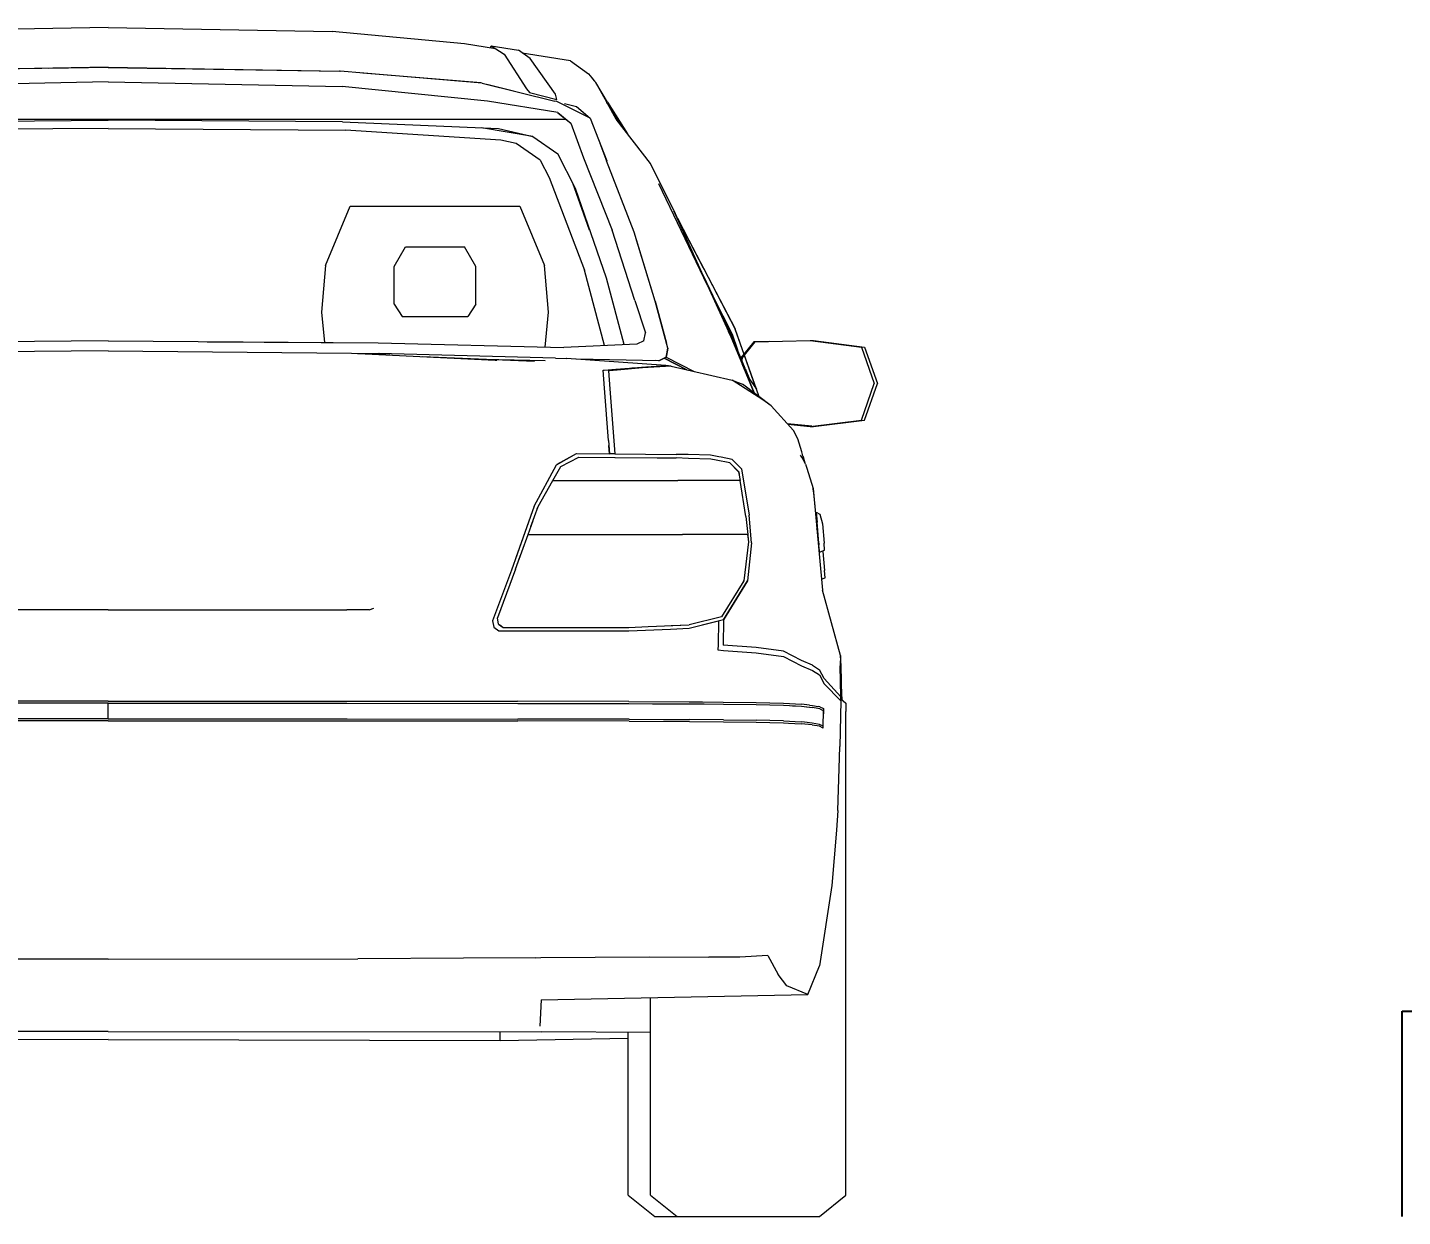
# Model space of a CAD drawing. Header units: metres. Extents: x 668617 to 675126, y 2286318 to 2293677.
# Drawn here: x 672281.43 to 672283.104, y 2287822.547 to 2287823.994 of the extents above; entities that cross this region are included whole.
import ezdxf

# ---------------------------------------------------------------- set-up
doc = ezdxf.new("R2010")
doc.units = ezdxf.units.M
doc.header["$MEASUREMENT"] = 0
doc.layers.add('29-AMBIENTACION', color=252, linetype='Continuous', lineweight=0)
doc.layers.add('DMTG_SECCIONES_VIALES', color=250, linetype='Continuous')
doc.styles.get("Standard").update_dxf_attribs({"font": 'arial.ttf'})
doc.dimstyles.get("Standard").update_dxf_attribs({"dimtxt": 0.18, "dimasz": 0.18, "dimexe": 0.18, "dimexo": 0.0625, "dimgap": 0.09, "dimtad": 0, "dimtih": 1, "dimtoh": 1, "dimdec": 4, "dimzin": 0, "dimdsep": 46, "dimtxsty": 'Standard', "dimcen": 0.09, "dimadec": 0, "dimazin": 0, "dimtfac": 1, "dimtdec": 4, "dimtofl": 0, "dimtmove": 0, "dimatfit": 3, "dimfxl": 1, "dimtolj": 1, "dimtzin": 0, "dimarcsym": 0})

# ---------------------------------------------------------------- blocks, each defined once
blk = doc.blocks.new('A$C1159671A')
at = {"layer": '29-AMBIENTACION'}
for p, q in [((0.9362, 1.4471), (0.6638, 1.4422)), ((0.9362, 1.4471), (1.2086, 1.4422)), ((1.3699, 1.4273), (1.2086, 1.4422)), ((1.4076, 1.4213), (1.3699, 1.4273)), ((1.4014, 1.4223), (1.4021, 1.4247)), ((1.4021, 1.4247), (1.4354, 1.4194)), ((1.4021, 1.4247), (1.4182, 1.4145)), ((1.4182, 1.4145), (1.4451, 1.3723)), ((1.4498, 1.4093), (1.4354, 1.4194)), ((1.4987, 1.4066), (1.4402, 1.416)), ((1.4804, 1.3659), (1.4498, 1.4093)), ((1.4987, 1.4066), (1.5207, 1.3906)), ((0.9362, 1.3986), (0.6538, 1.3939)), ((0.9362, 1.3987), (0.6545, 1.3939)), ((0.9362, 1.3986), (0.8638, 1.3974)), ((0.9362, 1.3987), (1.2179, 1.3939)), ((0.9362, 1.3986), (1.2186, 1.3939)), ((0.9362, 1.3986), (1.0071, 1.3974)), ((1.0757, 1.3963), (1.2186, 1.3938)), ((1.2182, 1.3939), (1.2179, 1.3939)), ((1.3912, 1.3794), (1.2186, 1.3939)), ((1.3912, 1.3794), (1.2186, 1.3938)), ((1.3899, 1.3798), (1.246, 1.3916)), ((1.5207, 1.3906), (1.527, 1.3833)), ((1.5207, 1.3906), (1.5207, 1.3906)), ((0.9362, 1.3808), (0.6516, 1.3755)), ((0.9362, 1.3808), (0.6516, 1.3755)), ((0.9362, 1.3808), (1.2208, 1.3755)), ((0.9362, 1.3808), (1.2208, 1.3755)), ((1.398, 1.3576), (1.2208, 1.3755)), ((1.2208, 1.3755), (1.2208, 1.3755)), ((1.3907, 1.3795), (1.3899, 1.3798)), ((1.3912, 1.3794), (1.4796, 1.3576)), ((1.3969, 1.378), (1.4293, 1.37)), ((1.4451, 1.3723), (1.4488, 1.3678)), ((1.5254, 1.3852), (1.5282, 1.3819)), ((1.5282, 1.3819), (1.5296, 1.3803)), ((1.5438, 1.3563), (1.5296, 1.3803)), ((1.543, 1.3561), (1.5296, 1.3803)), ((1.4834, 1.3435), (1.398, 1.3576)), ((1.398, 1.3576), (1.398, 1.3576)), ((1.4488, 1.3678), (1.4821, 1.3596)), ((1.4821, 1.357), (1.4796, 1.3576)), ((1.4821, 1.3596), (1.4804, 1.3659)), ((1.5229, 1.3369), (1.4821, 1.357)), ((1.4821, 1.357), (1.4821, 1.357)), ((1.4821, 1.357), (1.4821, 1.357)), ((1.4821, 1.357), (1.4821, 1.357)), ((1.5432, 1.3557), (1.543, 1.3561)), ((1.5438, 1.3546), (1.5432, 1.3557)), ((1.5438, 1.3563), (1.5682, 1.3177)), ((1.5438, 1.3563), (1.5602, 1.3281)), ((1.4834, 1.3435), (1.4994, 1.3306)), ((1.4835, 1.3434), (1.4834, 1.3434)), ((1.4835, 1.3434), (1.4994, 1.3305)), ((1.4916, 1.3547), (1.5062, 1.3511)), ((1.5062, 1.3511), (1.5229, 1.3369)), ((1.5544, 1.3355), (1.5438, 1.3546)), ((0.3791, 1.3355), (0.9362, 1.3355)), ((0.9362, 1.3243), (0.6472, 1.322)), ((0.6508, 1.3322), (0.9362, 1.3343)), ((0.9362, 1.3355), (1.4933, 1.3355)), ((1.2215, 1.3322), (0.9362, 1.3343)), ((0.9362, 1.3243), (1.2251, 1.322)), ((1.2215, 1.3322), (1.4113, 1.3242)), ((1.4531, 1.3145), (1.3907, 1.3251)), ((1.4113, 1.3242), (1.4532, 1.3145)), ((1.4994, 1.3306), (1.5145, 1.2884)), ((1.4994, 1.3305), (1.5145, 1.2884)), ((1.5229, 1.3369), (1.5429, 1.2848)), ((1.5961, 1.2817), (1.5544, 1.3355)), ((1.5544, 1.3355), (1.5544, 1.3355)), ((1.4141, 1.3101), (1.2251, 1.322)), ((1.2251, 1.322), (1.2252, 1.322)), ((1.2252, 1.322), (1.2252, 1.322)), ((1.4329, 1.3058), (1.4141, 1.3101)), ((1.4329, 1.3058), (1.4141, 1.3101)), ((1.4141, 1.3101), (1.4141, 1.3101)), ((1.4618, 1.2857), (1.4329, 1.3058)), ((1.4618, 1.2857), (1.4329, 1.3058)), ((1.4329, 1.3058), (1.4329, 1.3058)), ((1.4532, 1.3145), (1.4833, 1.2934)), ((1.5344, 1.3065), (1.5427, 1.2848)), ((1.5049, 1.2512), (1.4833, 1.2934)), ((1.4833, 1.2934), (1.4833, 1.2934)), ((1.5368, 1.3003), (1.5427, 1.2848)), ((1.4618, 1.2857), (1.473, 1.2644)), ((1.4618, 1.2857), (1.473, 1.2644)), ((1.5145, 1.2884), (1.5495, 1.2005)), ((1.5762, 1.198), (1.5427, 1.2848)), ((1.5762, 1.198), (1.5427, 1.2848)), ((1.5427, 1.2847), (1.5427, 1.2848)), ((1.5429, 1.2848), (1.5429, 1.2847)), ((1.6248, 1.2242), (1.5961, 1.2817)), ((1.6248, 1.2242), (1.5961, 1.2817)), ((1.473, 1.2644), (1.5157, 1.1519)), ((1.473, 1.2644), (1.5157, 1.1519)), ((1.473, 1.2644), (1.473, 1.2644)), ((1.5197, 1.2074), (1.5016, 1.2576)), ((1.5016, 1.2576), (1.5016, 1.2576)), ((1.6654, 1.133), (1.6065, 1.2568)), ((1.6065, 1.2568), (1.6065, 1.2568)), ((1.5425, 1.1422), (1.5049, 1.2512)), ((1.2008, 1.1575), (1.2305, 1.2295)), ((1.2305, 1.2295), (1.4373, 1.2295)), ((1.4373, 1.2295), (1.467, 1.1575)), ((1.6248, 1.2242), (1.6567, 1.1523)), ((1.6248, 1.2242), (1.663, 1.1381)), ((1.6248, 1.2242), (1.6633, 1.1375)), ((1.6608, 1.1445), (1.6248, 1.2241)), ((1.5221, 1.2006), (1.5197, 1.2074)), ((1.6287, 1.2155), (1.6992, 1.0803)), ((1.6289, 1.215), (1.6502, 1.1742)), ((1.6291, 1.2148), (1.6291, 1.2147)), ((1.6291, 1.2147), (1.6604, 1.1547)), ((1.5772, 1.1147), (1.5495, 1.2005)), ((1.5772, 1.1147), (1.5495, 1.2005)), ((1.6019, 1.114), (1.5762, 1.198)), ((1.6019, 1.114), (1.5762, 1.198)), ((1.5762, 1.198), (1.5762, 1.198)), ((1.6018, 1.1141), (1.5782, 1.1913)), ((1.2842, 1.1562), (1.2981, 1.18)), ((1.2981, 1.18), (1.3697, 1.18)), ((1.3836, 1.1562), (1.3697, 1.18)), ((1.2008, 1.1575), (1.1958, 1.1007)), ((1.2842, 1.1104), (1.2842, 1.1562)), ((1.3836, 1.1104), (1.3836, 1.1562)), ((1.472, 1.1007), (1.467, 1.1575)), ((1.6507, 1.1658), (1.6506, 1.166)), ((1.6507, 1.1658), (1.651, 1.1653)), ((1.6604, 1.1547), (1.6606, 1.1543)), ((1.5402, 1.0599), (1.5157, 1.1519)), ((1.5402, 1.0599), (1.5157, 1.1519)), ((1.5425, 1.1422), (1.5425, 1.1423)), ((1.564, 1.0611), (1.5425, 1.1422)), ((1.5425, 1.1422), (1.5425, 1.1422)), ((1.6606, 1.1543), (1.6993, 1.0801)), ((1.6608, 1.1445), (1.6942, 1.0734)), ((1.6618, 1.1409), (1.6619, 1.1406)), ((1.6622, 1.1399), (1.6621, 1.1402)), ((1.6654, 1.133), (1.6932, 1.0728)), ((1.2842, 1.1104), (1.2941, 1.0955)), ((1.3836, 1.1104), (1.3737, 1.0955)), ((1.5772, 1.1147), (1.5902, 1.0756)), ((1.5772, 1.1147), (1.5902, 1.0756)), ((1.6174, 1.0568), (1.6018, 1.1141)), ((1.6019, 1.114), (1.6096, 1.0853)), ((1.6019, 1.114), (1.6158, 1.0628)), ((1.673, 1.1186), (1.6955, 1.074)), ((1.6955, 1.074), (1.6736, 1.1174)), ((1.1958, 1.1007), (1.1993, 1.0638)), ((1.2941, 1.0955), (1.3737, 1.0955)), ((1.4679, 1.0582), (1.472, 1.1007)), ((1.6963, 1.071), (1.6821, 1.0993)), ((1.588, 1.0658), (1.5902, 1.0756)), ((1.6902, 1.0819), (1.6901, 1.0821)), ((1.6902, 1.0819), (1.6969, 1.0685)), ((1.6932, 1.0728), (1.6912, 1.0771)), ((1.6932, 1.0728), (1.7222, 1.0024)), ((1.7113, 1.0322), (1.6942, 1.0734)), ((1.6955, 1.074), (1.7021, 1.0544)), ((1.6955, 1.074), (1.7019, 1.0548)), ((1.6963, 1.071), (1.6963, 1.071)), ((1.7249, 1.0072), (1.6991, 1.0803)), ((1.6992, 1.0803), (1.6992, 1.0803)), ((1.7251, 1.0069), (1.6993, 1.0801)), ((1.6993, 1.0801), (1.6993, 1.0801)), ((0.9362, 1.0656), (0.6076, 1.0633)), ((0.9362, 1.0656), (1.2648, 1.0633)), ((1.0567, 1.0647), (1.2648, 1.0633)), ((1.2648, 1.0633), (1.4907, 1.0576)), ((1.2648, 1.0633), (1.4907, 1.0576)), ((1.5795, 1.0618), (1.4907, 1.0576)), ((1.588, 1.0658), (1.5795, 1.0618)), ((1.588, 1.0658), (1.5795, 1.0618)), ((1.5795, 1.0618), (1.5795, 1.0618)), ((1.6174, 1.0567), (1.6152, 1.0459)), ((1.616, 1.0501), (1.6174, 1.0568)), ((1.6174, 1.0568), (1.6174, 1.0567)), ((1.6982, 1.0652), (1.6963, 1.071)), ((1.6969, 1.0685), (1.6997, 1.0603)), ((1.6984, 1.0646), (1.6982, 1.0652)), ((1.7007, 1.0579), (1.6984, 1.0646)), ((1.6997, 1.0602), (1.6997, 1.0603)), ((1.7218, 1.0646), (1.71, 1.0497)), ((1.7232, 1.0646), (1.7104, 1.0485)), ((1.7232, 1.0646), (1.7104, 1.0485)), ((1.7413, 1.065), (1.7218, 1.0646)), ((1.7232, 1.0646), (1.7907, 1.066)), ((1.7232, 1.0646), (1.7232, 1.0646)), ((1.7907, 1.066), (1.853, 1.0581)), ((1.7907, 1.066), (1.7946, 1.066)), ((1.7907, 1.066), (1.7907, 1.066)), ((1.7946, 1.066), (1.8568, 1.0581)), ((1.853, 1.0581), (1.8686, 1.0138)), ((1.853, 1.0581), (1.8686, 1.0137)), ((1.8568, 1.0581), (1.8724, 1.0137)), ((0.9362, 1.0534), (0.6402, 1.0507)), ((0.9362, 1.0534), (1.2322, 1.0507)), ((1.2322, 1.0507), (1.407, 1.0424)), ((1.2398, 1.0503), (1.2661, 1.0502)), ((1.2403, 1.0503), (1.2404, 1.0503)), ((1.2404, 1.0503), (1.2656, 1.0502)), ((1.2611, 1.0502), (1.263, 1.0502)), ((1.4807, 1.0446), (1.2656, 1.0502)), ((1.2661, 1.0502), (1.2656, 1.0502)), ((1.2672, 1.0501), (1.2656, 1.0502)), ((1.2656, 1.0502), (1.2656, 1.0502)), ((1.2661, 1.0502), (1.2788, 1.0498)), ((1.3189, 1.0466), (1.4549, 1.0411)), ((1.393, 1.0436), (1.468, 1.0417)), ((1.407, 1.0424), (1.409, 1.0422)), ((1.469, 1.0417), (1.469, 1.0417)), ((1.4807, 1.0446), (1.4938, 1.0442)), ((1.494, 1.0442), (1.4938, 1.0442)), ((1.6149, 1.0356), (1.494, 1.0442)), ((1.4944, 1.0442), (1.494, 1.0442)), ((1.494, 1.0442), (1.494, 1.0442)), ((1.6063, 1.0416), (1.5064, 1.0436)), ((1.6063, 1.0416), (1.6027, 1.0417)), ((1.6063, 1.0416), (1.6151, 1.046)), ((1.6063, 1.0416), (1.6151, 1.0459)), ((1.6151, 1.0459), (1.6063, 1.0416)), ((1.6127, 1.0447), (1.6063, 1.0416)), ((1.6063, 1.0416), (1.6063, 1.0416)), ((1.6127, 1.0447), (1.6152, 1.0459)), ((1.6404, 1.0306), (1.6127, 1.0447)), ((1.6127, 1.0447), (1.6404, 1.0306)), ((1.6151, 1.0459), (1.616, 1.0501)), ((1.616, 1.0501), (1.6151, 1.0459)), ((1.6152, 1.0459), (1.6495, 1.0286)), ((1.6152, 1.0459), (1.6152, 1.0459)), ((1.7063, 1.0451), (1.7061, 1.0447)), ((1.7099, 1.0497), (1.7063, 1.0451)), ((1.7077, 1.0451), (1.7072, 1.0422)), ((1.7077, 1.0451), (1.7072, 1.0422)), ((1.7222, 1.0024), (1.7076, 1.0377)), ((1.7103, 1.0485), (1.7077, 1.0451)), ((1.7103, 1.0484), (1.7077, 1.0451)), ((1.5385, 1.0299), (1.54, 1.03)), ((1.5402, 1.0082), (1.5385, 1.0299)), ((1.54, 1.03), (1.5539, 1.0312)), ((1.5464, 1.0294), (1.5449, 1.0292)), ((1.5449, 1.0292), (1.5466, 1.0075)), ((1.5602, 1.0305), (1.5464, 1.0294)), ((1.5539, 1.0312), (1.576, 1.033)), ((1.5866, 1.0327), (1.5602, 1.0305)), ((1.5733, 1.0328), (1.5802, 1.0334)), ((1.5802, 1.0334), (1.5906, 1.034)), ((1.5852, 1.0337), (1.615, 1.0356)), ((1.6214, 1.035), (1.5866, 1.0327)), ((1.5866, 1.0327), (1.5866, 1.0327)), ((1.6214, 1.035), (1.615, 1.0356)), ((1.6214, 1.035), (1.6958, 1.018)), ((1.7113, 1.0322), (1.7168, 1.0191)), ((1.5451, 0.9445), (1.5402, 1.0082)), ((1.5466, 1.0075), (1.5515, 0.9439)), ((1.7331, 0.9939), (1.6958, 1.018)), ((1.6958, 1.018), (1.7083, 1.0129)), ((1.7431, 0.9867), (1.7083, 1.0129)), ((1.7168, 1.0191), (1.7251, 1.0069)), ((1.7283, 0.9978), (1.7251, 1.0069)), ((1.853, 0.9694), (1.8686, 1.0138)), ((1.853, 0.9694), (1.8686, 1.0137)), ((1.8568, 0.9694), (1.8724, 1.0137)), ((1.7431, 0.9867), (1.7331, 0.9939)), ((1.7704, 0.9566), (1.7431, 0.9867)), ((1.7924, 0.9618), (1.763, 0.9647)), ((1.7632, 0.9644), (1.7907, 0.9616)), ((1.7632, 0.9644), (1.7632, 0.9644)), ((1.7724, 0.9635), (1.7634, 0.9643)), ((1.7754, 0.9465), (1.7704, 0.9566)), ((1.7907, 0.9616), (1.853, 0.9694)), ((1.7907, 0.9616), (1.7946, 0.9616)), ((1.7907, 0.9616), (1.7907, 0.9616)), ((1.7946, 0.9616), (1.8568, 0.9694)), ((1.5451, 0.9445), (1.5462, 0.9284)), ((1.5462, 0.9284), (1.5455, 0.9385)), ((1.5515, 0.9439), (1.5527, 0.9284)), ((1.7803, 0.9307), (1.7754, 0.9465)), ((1.4819, 0.915), (1.5063, 0.9288)), ((1.4828, 0.9156), (1.5063, 0.9288)), ((1.4872, 0.9129), (1.5089, 0.9243)), ((1.4872, 0.9129), (1.5089, 0.9243)), ((1.5063, 0.9288), (1.5462, 0.9284)), ((1.5063, 0.9288), (1.5527, 0.9284)), ((1.5089, 0.9243), (1.553, 0.9239)), ((1.5089, 0.9243), (1.553, 0.9239)), ((1.5527, 0.9284), (1.5462, 0.9284)), ((1.5527, 0.9284), (1.6273, 0.9276)), ((1.553, 0.9239), (1.5531, 0.9239)), ((1.5531, 0.9239), (1.6045, 0.9234)), ((1.6045, 0.9234), (1.6276, 0.9232)), ((1.6422, 0.9273), (1.6273, 0.9276)), ((1.6273, 0.9276), (1.6273, 0.9276)), ((1.6423, 0.9227), (1.6276, 0.9232)), ((1.6276, 0.9232), (1.6276, 0.9232)), ((1.6692, 0.9267), (1.6422, 0.9273)), ((1.6695, 0.9218), (1.6423, 0.9227)), ((1.6793, 0.9247), (1.6692, 0.9267)), ((1.6761, 0.9205), (1.6695, 0.9218)), ((1.6926, 0.9174), (1.6761, 0.9205)), ((1.6824, 0.9241), (1.6793, 0.9247)), ((1.6956, 0.9215), (1.6824, 0.9241)), ((1.6824, 0.9241), (1.6824, 0.9241)), ((1.7005, 0.9166), (1.6956, 0.9215)), ((1.6956, 0.9215), (1.6956, 0.9215)), ((1.7783, 0.9265), (1.782, 0.9215)), ((1.7818, 0.9258), (1.7803, 0.9307)), ((1.782, 0.9247), (1.7817, 0.9219)), ((1.7817, 0.9219), (1.782, 0.9244)), ((1.782, 0.9248), (1.7818, 0.9258)), ((1.7845, 0.9165), (1.782, 0.9248)), ((1.782, 0.9248), (1.782, 0.9247)), ((1.782, 0.9248), (1.782, 0.9248)), ((1.7822, 0.9212), (1.782, 0.9244)), ((1.782, 0.9244), (1.7842, 0.9172)), ((1.7849, 0.9158), (1.782, 0.9215)), ((1.4545, 0.8645), (1.4819, 0.915)), ((1.4545, 0.8644), (1.4819, 0.915)), ((1.4774, 0.8957), (1.4872, 0.9129)), ((1.4774, 0.8957), (1.4872, 0.9129)), ((1.6926, 0.9174), (1.7036, 0.9064)), ((1.6926, 0.9174), (1.6926, 0.9174)), ((1.6926, 0.9174), (1.7035, 0.9064)), ((1.707, 0.9101), (1.7005, 0.9166)), ((1.707, 0.9101), (1.7006, 0.9166)), ((1.7006, 0.9166), (1.7006, 0.9166)), ((1.7035, 0.9064), (1.7053, 0.8957)), ((1.7036, 0.9064), (1.7047, 0.8994)), ((1.707, 0.9101), (1.7162, 0.8534)), ((1.707, 0.9101), (1.7161, 0.8534)), ((1.7849, 0.9158), (1.7864, 0.9109)), ((1.7864, 0.9109), (1.7941, 0.8859)), ((1.4595, 0.8642), (1.4774, 0.8957)), ((1.4774, 0.8957), (1.5552, 0.8957)), ((1.5552, 0.8957), (1.6296, 0.8957)), ((1.5552, 0.8957), (1.5552, 0.8957)), ((1.6716, 0.8957), (1.6296, 0.8957)), ((1.7053, 0.8957), (1.6716, 0.8957)), ((1.7124, 0.8519), (1.7053, 0.8957)), ((1.7124, 0.8519), (1.7053, 0.8957)), ((1.7053, 0.8957), (1.7053, 0.8957)), ((1.7941, 0.8859), (1.8055, 0.7625)), ((1.7943, 0.8843), (1.7941, 0.8859)), ((1.7943, 0.8844), (1.7943, 0.8843)), ((1.7943, 0.8843), (1.7961, 0.8646)), ((1.796, 0.8734), (1.7944, 0.8833)), ((1.4545, 0.8645), (1.4271, 0.7867)), ((1.4545, 0.8644), (1.4323, 0.8016)), ((1.4506, 0.8397), (1.4595, 0.8642)), ((1.4584, 0.8613), (1.4595, 0.8642)), ((1.4595, 0.8642), (1.4595, 0.8642)), ((1.798, 0.8574), (1.799, 0.845)), ((1.798, 0.8574), (1.8021, 0.8548)), ((1.8021, 0.8548), (1.8055, 0.8432)), ((1.4472, 0.8301), (1.4533, 0.8471)), ((1.7124, 0.8519), (1.7145, 0.8301)), ((1.7124, 0.8519), (1.7145, 0.8301)), ((1.7193, 0.8198), (1.7161, 0.8534)), ((1.7989, 0.8355), (1.7986, 0.8371)), ((1.801, 0.8194), (1.799, 0.845)), ((1.8055, 0.8432), (1.8074, 0.8197)), ((1.4319, 0.7879), (1.4472, 0.8301)), ((1.4472, 0.8301), (1.5612, 0.8301)), ((1.5612, 0.8301), (1.6351, 0.8301)), ((1.6767, 0.8301), (1.6351, 0.8301)), ((1.6894, 0.8301), (1.6767, 0.8301)), ((1.7144, 0.8301), (1.6894, 0.8301)), ((1.7153, 0.8212), (1.7096, 0.7738)), ((1.7145, 0.8301), (1.7144, 0.8301)), ((1.7144, 0.8301), (1.7153, 0.8212)), ((1.7145, 0.8301), (1.7151, 0.8231)), ((1.7989, 0.8355), (1.7996, 0.8263)), ((1.7999, 0.8229), (1.8008, 0.8223)), ((1.4319, 0.7879), (1.438, 0.8048)), ((1.7193, 0.8198), (1.7142, 0.7735)), ((1.7193, 0.8198), (1.7193, 0.8198)), ((1.801, 0.8194), (1.8012, 0.8171)), ((1.8019, 0.8081), (1.8012, 0.8171)), ((1.8018, 0.81), (1.8012, 0.8171)), ((1.8081, 0.8109), (1.8019, 0.8081)), ((1.806, 0.8099), (1.8061, 0.8095)), ((1.8061, 0.8095), (1.808, 0.7861)), ((1.8081, 0.8109), (1.8074, 0.8197)), ((1.4271, 0.7867), (1.404, 0.7251)), ((1.4319, 0.7879), (1.4098, 0.7288)), ((1.4223, 0.7738), (1.404, 0.7251)), ((1.7096, 0.7738), (1.6826, 0.73)), ((1.7142, 0.7735), (1.6852, 0.7263)), ((1.6852, 0.7263), (1.7142, 0.7735)), ((1.7095, 0.7738), (1.709, 0.7729)), ((1.8087, 0.7772), (1.8043, 0.7752)), ((1.8087, 0.7772), (1.808, 0.7861)), ((1.8275, 0.6829), (1.8055, 0.7625)), ((0.9362, 0.7383), (0.6457, 0.7383)), ((0.9362, 0.7383), (1.2267, 0.7383)), ((1.2539, 0.7383), (1.2267, 0.7383)), ((1.2539, 0.7383), (1.2594, 0.7404)), ((1.404, 0.7251), (1.4057, 0.7171)), ((1.404, 0.7251), (1.4057, 0.7171)), ((1.4114, 0.7211), (1.4098, 0.7288)), ((1.4109, 0.7235), (1.4098, 0.7288)), ((1.4098, 0.7288), (1.4098, 0.7288)), ((1.4114, 0.7211), (1.417, 0.7169)), ((1.4123, 0.7204), (1.417, 0.7169)), ((1.5932, 0.718), (1.6433, 0.7203)), ((1.6213, 0.7193), (1.6433, 0.7203)), ((1.6826, 0.73), (1.6433, 0.7203)), ((1.6433, 0.7159), (1.679, 0.7248)), ((1.6433, 0.7203), (1.6433, 0.7203)), ((1.6852, 0.7263), (1.6592, 0.7199)), ((1.679, 0.7248), (1.6786, 0.6957)), ((1.679, 0.7248), (1.6786, 0.6957)), ((1.6852, 0.7263), (1.6848, 0.6953)), ((1.6852, 0.7263), (1.6852, 0.7263)), ((1.4057, 0.7171), (1.4115, 0.7127)), ((1.4057, 0.7171), (1.4115, 0.7127)), ((1.4115, 0.7127), (1.4343, 0.7127)), ((1.417, 0.7169), (1.4342, 0.7169)), ((1.417, 0.7169), (1.417, 0.7169)), ((1.4342, 0.7169), (1.5697, 0.7169)), ((1.4343, 0.7127), (1.5697, 0.7127)), ((1.4343, 0.7127), (1.4343, 0.7127)), ((1.5697, 0.7169), (1.5932, 0.718)), ((1.5697, 0.7169), (1.5697, 0.7169)), ((1.5697, 0.7127), (1.6207, 0.7149)), ((1.5697, 0.7127), (1.5697, 0.7127)), ((1.6207, 0.7149), (1.6433, 0.7159)), ((1.6786, 0.6957), (1.6781, 0.6895)), ((1.6786, 0.6957), (1.6781, 0.6895)), ((1.6781, 0.6895), (1.6849, 0.689)), ((1.7249, 0.6925), (1.6848, 0.6953)), ((1.6849, 0.689), (1.7249, 0.6862)), ((1.7581, 0.6879), (1.7249, 0.6925)), ((1.7249, 0.6925), (1.7249, 0.6925)), ((1.7249, 0.6862), (1.7582, 0.6816)), ((1.7249, 0.6862), (1.7249, 0.6862)), ((1.7798, 0.6767), (1.7581, 0.6879)), ((1.7581, 0.6879), (1.7581, 0.6879)), ((1.7582, 0.6816), (1.7799, 0.6704)), ((1.7798, 0.6767), (1.7798, 0.6767)), ((1.7932, 0.671), (1.7798, 0.6767)), ((1.7799, 0.6704), (1.7933, 0.6647)), ((1.7799, 0.6704), (1.7799, 0.6704)), ((1.7932, 0.671), (1.8018, 0.6654)), ((1.8275, 0.6829), (1.8271, 0.6701)), ((1.8279, 0.6323), (1.8271, 0.6701)), ((1.8275, 0.6828), (1.8275, 0.6829)), ((1.8281, 0.6701), (1.8275, 0.6828)), ((1.829, 0.6323), (1.8281, 0.6701)), ((1.829, 0.6323), (1.8281, 0.6701)), ((1.7933, 0.6647), (1.8019, 0.6591)), ((1.8076, 0.6546), (1.8018, 0.6654)), ((1.8019, 0.6591), (1.8077, 0.6483)), ((1.8279, 0.6323), (1.8076, 0.6546)), ((1.8076, 0.6546), (1.8076, 0.6546)), ((1.8077, 0.6483), (1.8279, 0.6278)), ((0.9362, 0.6248), (0.6455, 0.6247)), ((0.9362, 0.6273), (0.6456, 0.6272)), ((0.9362, 0.6248), (0.8603, 0.6248)), ((0.9362, 0.6273), (1.2268, 0.6272)), ((0.9362, 0.6248), (1.2268, 0.6247)), ((0.9362, 0.6057), (0.9362, 0.6248)), ((0.9362, 0.6057), (0.9362, 0.6248)), ((0.9362, 0.6248), (1.0135, 0.6248)), ((1.0815, 0.6248), (1.2268, 0.6247)), ((1.2268, 0.6272), (1.4345, 0.627)), ((1.2268, 0.6272), (1.4345, 0.627)), ((1.2268, 0.6247), (1.4346, 0.6245)), ((1.2268, 0.6247), (1.4346, 0.6245)), ((1.5698, 0.6267), (1.4345, 0.627)), ((1.5698, 0.6267), (1.4345, 0.627)), ((1.4346, 0.6245), (1.5699, 0.6242)), ((1.463, 0.627), (1.463, 0.6269)), ((1.4631, 0.627), (1.4631, 0.6269)), ((1.5698, 0.6267), (1.5698, 0.6267)), ((1.5698, 0.6267), (1.6432, 0.6264)), ((1.5699, 0.6242), (1.5986, 0.6241)), ((1.5986, 0.6241), (1.6433, 0.6239)), ((1.6432, 0.6264), (1.6593, 0.6263)), ((1.6433, 0.6239), (1.6614, 0.6238)), ((1.6433, 0.6239), (1.6433, 0.6239)), ((1.6593, 0.6263), (1.6848, 0.626)), ((1.6614, 0.6238), (1.6849, 0.6236)), ((1.6848, 0.626), (1.7248, 0.6255)), ((1.6848, 0.626), (1.6848, 0.626)), ((1.6849, 0.6236), (1.7248, 0.6231)), ((1.7248, 0.6255), (1.7582, 0.6247)), ((1.7248, 0.6255), (1.7249, 0.6255)), ((1.7248, 0.6231), (1.7582, 0.6222)), ((1.7582, 0.6247), (1.78, 0.6235)), ((1.7582, 0.6222), (1.7799, 0.621)), ((1.7689, 0.6216), (1.7799, 0.621)), ((1.7799, 0.621), (1.7892, 0.62)), ((1.7799, 0.621), (1.7935, 0.6195)), ((1.78, 0.6235), (1.78, 0.6235)), ((1.7897, 0.6224), (1.78, 0.6235)), ((1.7897, 0.6224), (1.7935, 0.6219)), ((1.7935, 0.6219), (1.8002, 0.6208)), ((1.7954, 0.6192), (1.7935, 0.6195)), ((1.8022, 0.6205), (1.8002, 0.6208)), ((1.8022, 0.6205), (1.8068, 0.6182)), ((1.8279, 0.6278), (1.8267, 0.5722)), ((1.8278, 0.6278), (1.8279, 0.6323)), ((1.8279, 0.6323), (1.8279, 0.6323)), ((1.8279, 0.6299), (1.8341, 0.6249)), ((1.829, 0.6323), (1.829, 0.629)), ((1.829, 0.6323), (1.829, 0.629)), ((1.8341, 0.6249), (1.8341, 0.6147)), ((0.9362, 0.6057), (0.6454, 0.6056)), ((0.9362, 0.6034), (0.6454, 0.6033)), ((0.9362, 0.6057), (1.227, 0.6056)), ((0.9362, 0.6034), (1.227, 0.6033)), ((1.227, 0.6056), (1.4348, 0.6054)), ((1.227, 0.6056), (1.4348, 0.6054)), ((1.227, 0.6033), (1.4348, 0.6031)), ((1.227, 0.6033), (1.227, 0.6033)), ((1.5069, 0.6053), (1.4348, 0.6054)), ((1.5702, 0.6029), (1.4348, 0.6031)), ((1.4348, 0.6031), (1.4349, 0.6031)), ((1.5702, 0.6051), (1.4591, 0.6054)), ((1.5702, 0.6051), (1.612, 0.605)), ((1.5702, 0.6029), (1.6436, 0.6026)), ((1.5702, 0.6029), (1.6436, 0.6026)), ((1.5702, 0.6029), (1.5702, 0.6029)), ((1.612, 0.605), (1.6244, 0.6049)), ((1.6244, 0.6049), (1.6435, 0.6048)), ((1.6851, 0.6045), (1.6435, 0.6048)), ((1.6435, 0.6048), (1.6436, 0.6048)), ((1.6436, 0.6026), (1.6851, 0.6022)), ((1.6436, 0.6026), (1.6851, 0.6022)), ((1.685, 0.6045), (1.6851, 0.6045)), ((1.6851, 0.6045), (1.7249, 0.604)), ((1.758, 0.6032), (1.7249, 0.604)), ((1.7249, 0.604), (1.7249, 0.604)), ((1.758, 0.6032), (1.7796, 0.6019)), ((1.758, 0.6032), (1.758, 0.6032)), ((1.8022, 0.618), (1.7954, 0.6192)), ((1.8022, 0.618), (1.8056, 0.6164)), ((1.8056, 0.6164), (1.8068, 0.6158)), ((1.8065, 0.6011), (1.8067, 0.6107)), ((1.8065, 0.5999), (1.8069, 0.6118)), ((1.8067, 0.6107), (1.8068, 0.6158)), ((1.8068, 0.6182), (1.8069, 0.6182)), ((1.8068, 0.6182), (1.8068, 0.6118)), ((1.8068, 0.6158), (1.8068, 0.6158)), ((1.8341, 0.5848), (1.8341, 0.6147)), ((1.6851, 0.6022), (1.7249, 0.6017)), ((1.6851, 0.6022), (1.6851, 0.6022)), ((1.7249, 0.6017), (1.758, 0.6009)), ((1.7249, 0.6017), (1.7249, 0.6017)), ((1.758, 0.6009), (1.7641, 0.6006)), ((1.7641, 0.6006), (1.7795, 0.5997)), ((1.7928, 0.5982), (1.7795, 0.5997)), ((1.7838, 0.6015), (1.7796, 0.6019)), ((1.793, 0.6004), (1.7838, 0.6015)), ((1.8017, 0.5966), (1.7929, 0.5981)), ((1.7929, 0.5981), (1.7929, 0.5981)), ((1.8017, 0.5989), (1.793, 0.6004)), ((1.8017, 0.5989), (1.793, 0.6004)), ((1.8037, 0.598), (1.8017, 0.5989)), ((1.8063, 0.5967), (1.8017, 0.5989)), ((1.8063, 0.5943), (1.8017, 0.5966)), ((1.8063, 0.5967), (1.8065, 0.6003)), ((1.8063, 0.5967), (1.8064, 0.6001)), ((1.8063, 0.5943), (1.8065, 0.5999)), ((1.8063, 0.5943), (1.8065, 0.5999)), ((1.8065, 0.6011), (1.8065, 0.6011)), ((1.8259, 0.5453), (1.8267, 0.5722)), ((1.8341, 0.5445), (1.8341, 0.5848)), ((1.8341, 0.5445), (1.8341, 0.5698)), ((1.8243, 0.494), (1.8259, 0.5453)), ((1.8341, 0.5043), (1.8341, 0.5445)), ((1.8341, 0.5043), (1.8341, 0.5372)), ((1.8341, 0.4519), (1.8341, 0.5043)), ((1.8243, 0.494), (1.8224, 0.4702)), ((1.8224, 0.4702), (1.8169, 0.4029)), ((1.8341, 0.4029), (1.8341, 0.4751)), ((1.8341, 0.3909), (1.8341, 0.4519)), ((1.8169, 0.4029), (1.8019, 0.3051)), ((1.8341, 0.3254), (1.8341, 0.4029)), ((1.8341, 0.3254), (1.8341, 0.3909)), ((1.8341, 0.2599), (1.8341, 0.3254)), ((1.8341, 0.2478), (1.8341, 0.3254)), ((0.9362, 0.3131), (0.6323, 0.3136)), ((0.9362, 0.3131), (0.6323, 0.3136)), ((0.9362, 0.3131), (1.2401, 0.3136)), ((0.9362, 0.3131), (1.2401, 0.3136)), ((1.3688, 0.3145), (1.2401, 0.3136)), ((1.4561, 0.315), (1.3688, 0.3145)), ((1.4561, 0.315), (1.4628, 0.3151)), ((1.4628, 0.3151), (1.5949, 0.3161)), ((1.5949, 0.3161), (1.6674, 0.3156)), ((1.5949, 0.3161), (1.5949, 0.3161)), ((1.7049, 0.3155), (1.6674, 0.3156)), ((1.6674, 0.3156), (1.6674, 0.3156)), ((1.739, 0.3177), (1.7048, 0.3155)), ((1.739, 0.3177), (1.7514, 0.2946)), ((1.7878, 0.27), (1.8019, 0.3051)), ((1.7623, 0.2807), (1.7514, 0.2946)), ((1.7514, 0.2946), (1.7514, 0.2946)), ((1.4631, 0.2639), (1.7878, 0.27)), ((1.7878, 0.27), (1.7623, 0.2807)), ((1.7623, 0.2807), (1.7623, 0.2807)), ((1.7878, 0.27), (1.7878, 0.27)), ((1.4631, 0.2639), (1.4616, 0.2318)), ((1.5962, 0.2478), (1.5962, 0.2664)), ((1.5962, 0.1756), (1.5962, 0.2478)), ((1.8341, 0.1988), (1.8341, 0.2478)), ((1.8341, 0.1756), (1.8341, 0.2478)), ((0.9362, 0.225), (0.4089, 0.2249)), ((0.9362, 0.225), (1.4634, 0.2249)), ((1.4134, 0.2143), (1.4134, 0.2249)), ((1.5962, 0.2238), (1.4634, 0.2249)), ((1.5692, 0.1756), (1.5692, 0.224)), ((0.9362, 0.2155), (0.4589, 0.2143)), ((0.9362, 0.2155), (1.4134, 0.2143)), ((1.4134, 0.2143), (1.5692, 0.2169)), ((1.5692, 0.1136), (1.5692, 0.1756)), ((1.5962, 0.1136), (1.5962, 0.1756)), ((1.8341, 0.1464), (1.8341, 0.1756)), ((1.8341, 0.1136), (1.8341, 0.1464)), ((1.5692, 0.066), (1.5692, 0.1136)), ((1.5962, 0.066), (1.5962, 0.1136)), ((1.8341, 0.1062), (1.8341, 0.1136)), ((1.8341, 0.066), (1.8341, 0.1062)), ((1.5692, 0.036), (1.5692, 0.066)), ((1.5962, 0.036), (1.5962, 0.066)), ((1.8341, 0.036), (1.8341, 0.066)), ((1.5692, 0.0258), (1.5692, 0.036)), ((1.5962, 0.0258), (1.5962, 0.036)), ((1.8341, 0.0258), (1.8341, 0.036)), ((1.5692, 0.0258), (1.6016, 0)), ((1.5962, 0.0258), (1.6286, 0)), ((1.8017, 0), (1.8341, 0.0258)), ((1.6016, 0), (1.6286, 0)), ((1.6286, 0), (1.8017, 0))]:
    blk.add_line(p, q, dxfattribs=at)
blk = doc.blocks.new('_ArchTick')
at = {"color": 0, "linetype": 'ByBlock', "const_width": 0.15}
blk.add_lwpolyline([(-0.5, -0.5), (0.5, 0.5)], dxfattribs=at)
blk = doc.blocks.new('*D402')
at = {"layer": 'Defpoints', "color": 0, "transparency": 16777216}
for p in [(672246.3035, 2287822.7967), (672286.8035, 2287822.7967), (672286.8035, 2287820.242)]:
    blk.add_point(p, dxfattribs=at)
at = {"layer": 'DMTG_SECCIONES_VIALES', "color": 0, "lineweight": -2, "transparency": 16777216}
for p, q in [((672246.3035, 2287822.7342), (672246.3035, 2287820.062)), ((672286.8035, 2287822.7342), (672286.8035, 2287820.062)), ((672246.3035, 2287820.242), (672266.1565, 2287820.242)), ((672286.8035, 2287820.242), (672266.9506, 2287820.242))]:
    blk.add_line(p, q, dxfattribs=at)
at = {"layer": 'DMTG_SECCIONES_VIALES', "color": 0, "lineweight": -2, "transparency": 16777216, "xscale": 0.18, "yscale": 0.18, "zscale": 0.18, "rotation": 180}
blk.add_blockref('_ArchTick', (672246.3035, 2287820.242), dxfattribs=at)
at = {"layer": 'DMTG_SECCIONES_VIALES', "color": 0, "lineweight": -2, "transparency": 16777216, "xscale": 0.18, "yscale": 0.18, "zscale": 0.18}
blk.add_blockref('_ArchTick', (672286.8035, 2287820.242), dxfattribs=at)
at = {"layer": 'DMTG_SECCIONES_VIALES', "color": 0, "transparency": 16777216, "insert": (672266.5535, 2287820.242), "char_height": 0.18, "attachment_point": 5}
blk.add_mtext('\\A1;40.50', dxfattribs=at)

msp = doc.modelspace()

# ---------------------------------------------------------------- linework, layer by layer
at = {"layer": 'DMTG_SECCIONES_VIALES'}
for p, q in [((672283.10355, 2287822.54673), (672283.10355, 2287822.79673)), ((672283.10355, 2287822.79673), (672286.80355, 2287822.79673))]:
    msp.add_line(p, q, dxfattribs=at)

# ---------------------------------------------------------------- block references
msp.add_blockref('A$C1159671A', (672280.59237, 2287822.54673), dxfattribs=at)

# ---------------------------------------------------------------- dimensions: what is measured, and where the dimension line sits
dim = msp.add_linear_dim(base=(672286.80355, 2287820.242), p1=(672246.30355, 2287822.79673), p2=(672286.80355, 2287822.79673), dimstyle='Standard', override={"dimdec": 2, "dimblk1": 'ArchTick', "dimblk2": 'ArchTick', "dimsah": 1}, dxfattribs=at)
dim.commit()
dim.dimension.update_dxf_attribs({"geometry": '*D402', "text_midpoint": (672266.55355, 2287820.242)})

doc.saveas('drawing.dxf')
